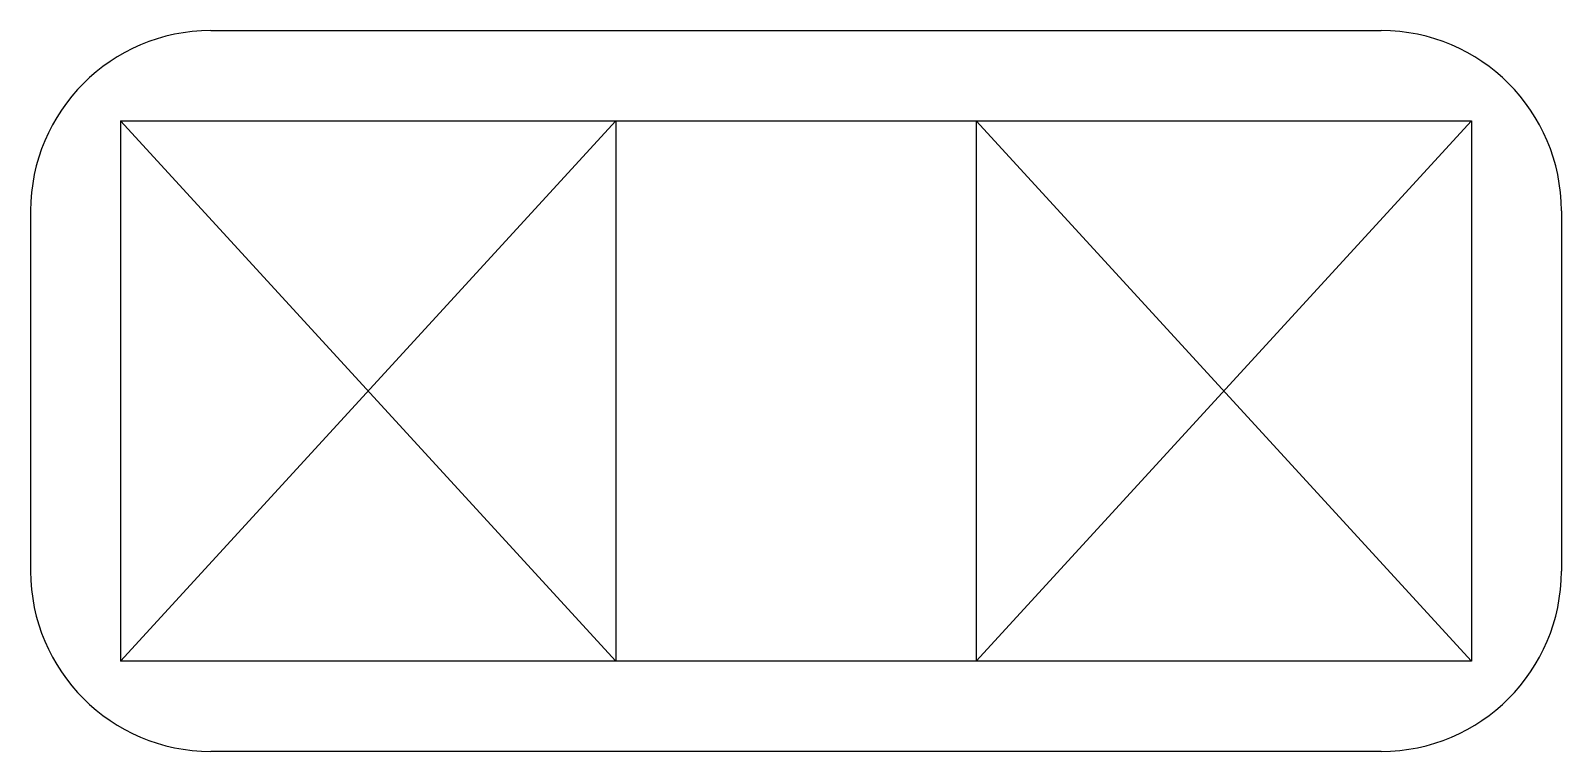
# Model space of a CAD drawing. Extents: x -1.7 to 1.7, y -0.8 to 0.8.
import ezdxf

# ---------------------------------------------------------------- set-up
doc = ezdxf.new("R2010")
doc.units = 0
doc.layers.add('粗实线层', color=7, linetype='CONTINUOUS')
doc.layers.add('细实线层', color=7, linetype='CONTINUOUS')

msp = doc.modelspace()

# ---------------------------------------------------------------- linework, layer by layer
at = {"layer": '粗实线层', "color": 7}
for p, q in [((-1.3, 0.8), (1.3, 0.8)), ((-1.7, 0.4), (-1.7, -0.4))]:
    msp.add_line(p, q, dxfattribs=at)
at = {"layer": '粗实线层'}
for p, q in [((1.7, 0.4), (1.7, -0.4)), ((1.3, -0.8), (-1.3, -0.8))]:
    msp.add_line(p, q, dxfattribs=at)
for centre, start, end in [((-1.3, 0.4), 90, 180), ((1.3, 0.4), 0, 90), ((-1.3, -0.4), 180, 270), ((1.3, -0.4), 270, 360)]:
    msp.add_arc(centre, 0.4, start, end, dxfattribs=at)
at = {"layer": '细实线层'}
for p, q in [((-1.5, 0.6), (1.5, 0.6)), ((-1.5, 0.6), (-1.5, -0.6)), ((-1.5, 0.6), (-0.4, -0.6)), ((-1.5, -0.6), (-0.4, 0.6)), ((-0.4, 0.6), (-0.4, -0.6)), ((0.4, 0.6), (0.4, -0.6)), ((0.4, 0.6), (1.5, -0.6)), ((0.4, -0.6), (1.5, 0.6)), ((1.5, 0.6), (1.5, -0.6)), ((1.5, -0.6), (-1.5, -0.6))]:
    msp.add_line(p, q, dxfattribs=at)

doc.saveas('drawing.dxf')
